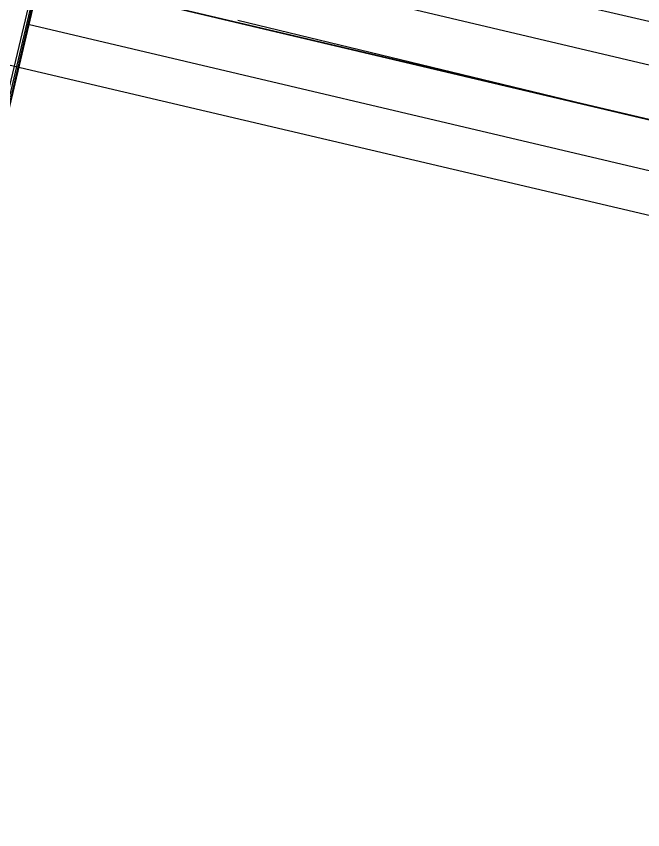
# Model space of a CAD drawing. Header units: feet. Extents: x -84 to 198, y -22 to 181.
# Drawn here: x 118.121 to 120.193, y 72.871 to 75.564 of the extents above; entities that cross this region are included whole.
import ezdxf

# ---------------------------------------------------------------- set-up
doc = ezdxf.new("R2010")
doc.units = ezdxf.units.FT
doc.layers.add('A-AREA-UNIDAD', color=30, linetype='CONTINUOUS')
doc.layers.add('A-LINEA', color=7, linetype='CONTINUOUS')

msp = doc.modelspace()

# ---------------------------------------------------------------- linework, layer by layer
at = {"layer": 'A-AREA-UNIDAD'}
for points in [[(66.752, 88.3733), (101.088, 80.2133), (101.408, 80.2133), (101.632, 80.48), (104, 79.9289), (104.352, 79.68), (104.24, 79.2889), (105.312, 79.2533), (117.472, 76.3733), (117.568, 75.9644), (118.96, 75.84), (129.568, 73.3689), (129.6, 73.12), (130.8, 76.7289), (132.288, 79.8933), (134.16, 82.8444), (137.952, 87.8044)], [(106.912, 44.2844), (118.752, 41.44), (119.808, 41.4044), (119.84, 40.32), (119.392, 38.56), (125.872, 37.0489), (126.032, 36.8), (128.192, 40.8), (129.792, 45.4933), (130.48, 49.2444), (130.64, 53.8844), (130.32, 57.0844), (129.28, 61.8489), (128.928, 64.9244), (128.992, 69.2444), (129.6, 72.8889), (128.8, 72.8889), (118.048, 75.4133), (118, 75.6444), (117.472, 75.7689), (116.24, 75.68), (104.08, 78.5244)]]:
    msp.add_lwpolyline(points, dxfattribs=at)
at = {"layer": 'A-LINEA'}
for p, q in [((121.8, 90.9511), (114.5867, 60.4578)), ((118.8533, 78.4978), (117.84, 74.1778)), ((118.24, 75.8711), (129.4933, 73.2044)), ((129.9467, 72.9244), (118.2, 75.6978)), ((118.8533, 75.5511), (120.0667, 75.2578)), ((118.16, 75.5378), (129.4133, 72.8844))]:
    msp.add_line(p, q, dxfattribs=at)
for points in [[(142.72, 107.0711), (135.88, 108.6844), (131.36, 89.5511), (124.5867, 91.1511), (124.4, 90.3378), (121.8, 90.9511), (121.3333, 88.9511), (118.2, 75.6978), (129.9467, 72.9244)], [(117.2933, 75.4844), (118.1067, 75.2978), (118.2933, 76.1111), (117.48, 76.2978), (117.2933, 75.4844)], [(117.3067, 75.4978), (118.0933, 75.3111), (118.28, 76.0978), (117.4933, 76.2844), (117.3067, 75.4978)], [(118.2, 75.6978), (115.0667, 62.4578), (114.5867, 60.4578), (117.1867, 59.8444), (117, 59.0311), (123.76, 57.4311), (119.2267, 38.2978), (126.2667, 36.6311)]]:
    msp.add_lwpolyline(points, dxfattribs=at)

doc.saveas('drawing.dxf')
